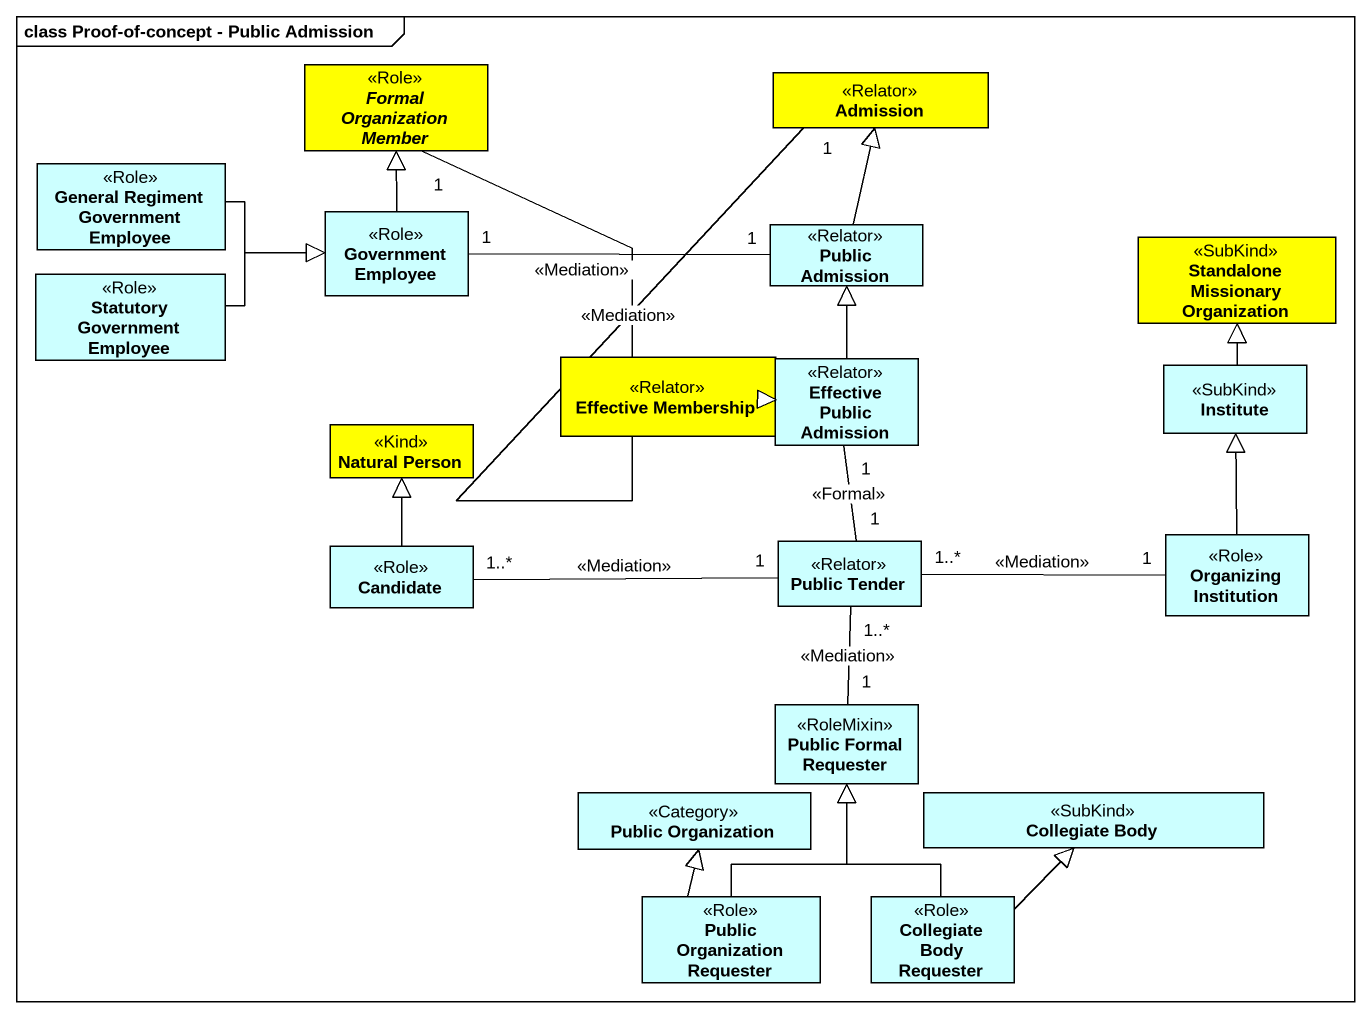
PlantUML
@startuml
mainframe class Proof-of-concept - Public Admission
hide circle
hide empty members
abstract class "Formal Organization Member" as Formal_Organization_Member <<Role>> #FFFF00
class Admission <<Relator>> #FFFF00
class "General Regiment Government Employee" as General_Regiment_Government <<Role>> #CCFFFF
class "Government Employee" as Government_Employee <<Role>> #CCFFFF
class "Statutory Government Employee" as Statutory_Government <<Role>> #CCFFFF
class "Public Admission" as Public_Admission <<Relator>> #CCFFFF
class "Standalone Missionary Organization" as Standalone_Missionary <<SubKind>> #FFFF00
class "Effective Membership" as Effective_Membership <<Relator>> #FFFF00
class "Effective Public Admission" as Effective_Public_Admission <<Relator>> #CCFFFF
class "Natural Person" as Natural_Person <<Kind>> #FFFF00
class Institute <<SubKind>> #CCFFFF
class Candidate <<Role>> #CCFFFF
class "Public Tender" as Public_Tender <<Relator>> #CCFFFF
class "Organizing Institution" as Organizing_Institution <<Role>> #CCFFFF
class "Public Formal Requester" as Public_Formal_Requester <<RoleMixin>> #CCFFFF
class "Public Organization" as Public_Organization <<Category>> #CCFFFF
class "Collegiate Body" as Collegiate_Body <<SubKind>> #CCFFFF
class "Public Organization Requester" as Public_Organization_2 <<Role>> #CCFFFF
class "Collegiate Body Requester" as Collegiate_Body_Requester <<Role>> #CCFFFF
Admission "1" -left- "1" Formal_Organization_Member : <<Mediation>>
General_Regiment_Government -right-|> Government_Employee
Government_Employee -up-|> Formal_Organization_Member
Statutory_Government -right-|> Government_Employee
Public_Admission -up-|> Admission
Public_Admission "1" -left- "1" Government_Employee : <<Mediation>>
Effective_Public_Admission -up-|> Public_Admission
Effective_Public_Admission -left-|> Effective_Membership
Effective_Public_Admission "1" -- "1" Public_Tender : <<Formal>>
Institute -up-|> Standalone_Missionary
Candidate -up-|> Natural_Person
Candidate "1..*" -right- "1" Public_Tender : <<Mediation>>
Public_Tender "1..*" -right- "1" Organizing_Institution : <<Mediation>>
Organizing_Institution -up-|> Institute
Public_Formal_Requester "1" -up- "1..*" Public_Tender : <<Mediation>>
Public_Organization_2 -up-|> Public_Formal_Requester
Public_Organization_2 -up-|> Public_Organization
Collegiate_Body_Requester -up-|> Public_Formal_Requester
Collegiate_Body_Requester -up-|> Collegiate_Body
@enduml
